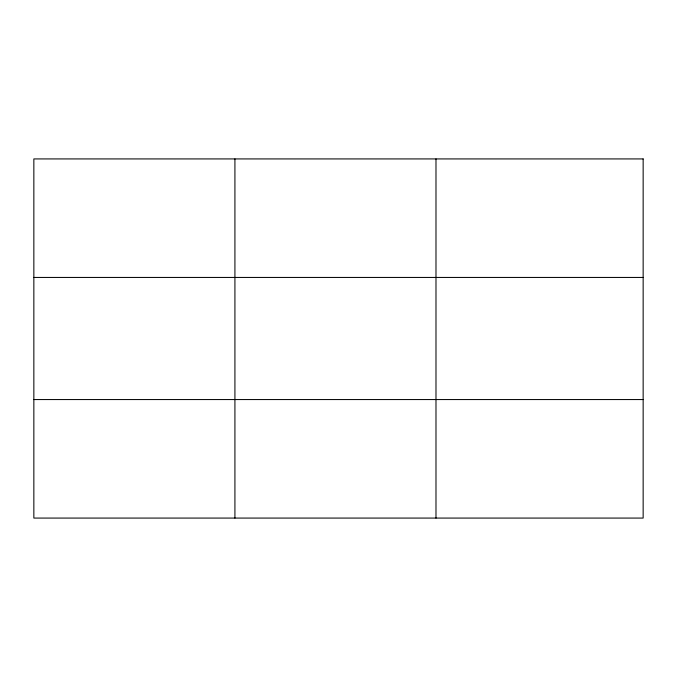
<?xml version="1.0" encoding="UTF-8"?>
<svg xmlns="http://www.w3.org/2000/svg" width="677" height="677" viewBox="0 0 677 677"><rect width="100%" height="100%" fill="white"/><g stroke="black" fill="none" stroke-linecap="round" stroke-linejoin="round"><path stroke-width="1.02" d="M234.919 158.926L234.919 518.074M435.988 158.926L435.988 518.074M33.85 277.443L643.15 277.443M33.85 399.557L643.15 399.557M643.15 158.926L643.15 518.074L33.85 518.074L33.85 158.926L643.15 158.926"/></g></svg>
